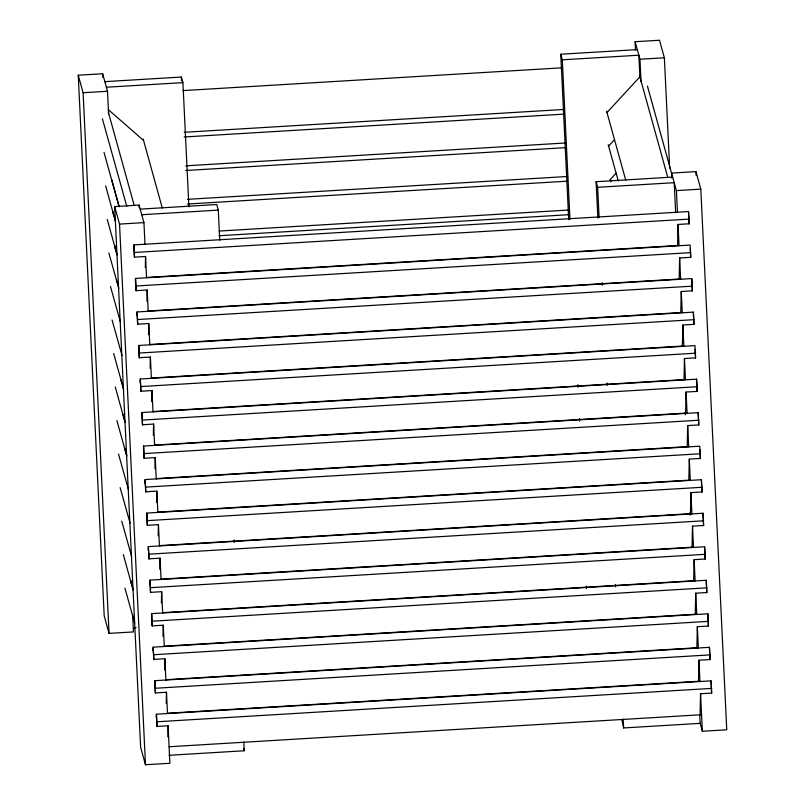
<?xml version="1.0" encoding="UTF-8"?>
<svg xmlns="http://www.w3.org/2000/svg" width="805" height="805" viewBox="0 0 805 805"><rect width="100%" height="100%" fill="white"/><g stroke="black" fill="none" stroke-linecap="round" stroke-linejoin="round"><path stroke-width="1.21" d="M133.801 248.594L133.851 246.139M134.465 257.369L133.882 244.911L688.527 211.554L689.11 224.011M135.401 282.112L135.461 279.667M136.075 290.897L135.492 278.439L690.137 245.072L690.72 257.53M137.011 315.63L137.071 313.185M137.675 324.415L137.102 311.958L691.747 278.59L692.33 291.048M138.621 349.159L138.681 346.703M139.285 357.933L138.712 345.476L693.357 312.119L693.94 324.576M140.231 382.677L140.291 380.222M140.895 391.451L140.312 379.004L694.967 345.637L695.55 358.094M141.841 416.195L141.901 413.75M145.313 267.632L145.554 256.483L134.465 257.147L133.882 244.911M142.505 424.98L141.922 412.522L696.577 379.155L697.16 391.612M143.451 449.723L143.511 447.268M146.923 301.151L147.164 290.001L136.075 290.665L135.492 278.439M144.115 458.498L143.531 446.04L698.187 412.673L698.77 425.131M145.061 483.242L145.121 480.786M148.533 334.679L148.774 323.519L137.685 324.194L137.102 311.958M145.725 492.016L145.142 479.559L699.797 446.201L700.38 458.659M146.671 516.76L146.721 514.304M150.132 368.197L150.384 357.048L139.295 357.712L138.712 345.476M147.335 525.544L146.752 513.087L701.407 479.72L701.98 492.177M148.281 550.278L148.331 547.833M151.743 401.715L151.994 390.566L140.905 391.23L140.312 379.004M148.945 559.062L148.362 546.605L703.017 513.238L703.59 525.695M149.891 583.806L149.941 581.351M153.353 435.233L153.604 424.084L142.515 424.758L141.922 412.522M150.555 592.581L149.971 580.123L704.617 546.766L705.2 559.213M151.501 617.324L151.551 614.869M154.963 468.762L155.214 457.612L144.125 458.276L143.531 446.04M152.165 626.099L151.582 613.641L706.227 580.284L706.81 592.742M153.111 650.842L153.161 648.397M156.573 502.28L156.824 491.131L145.735 491.795L145.142 479.559M153.775 659.627L153.192 647.17L707.837 613.802L708.42 626.26M154.721 684.361L154.771 681.916M158.183 535.798L158.434 524.649L147.345 525.313L146.752 513.087M155.385 693.145L154.802 680.688L709.447 647.321L710.03 659.778M156.331 717.889L156.381 715.434M159.793 569.316L160.044 558.167L148.945 558.841L148.362 546.605M156.995 726.663L156.412 714.206L711.057 680.849L711.64 693.306M161.403 602.844L161.654 591.695L150.555 592.359L149.971 580.123M163.013 636.363L163.264 625.213L152.165 625.877L151.582 613.641M164.623 669.881L164.874 658.732L153.775 659.396L153.192 647.17M166.233 703.409L166.484 692.25L155.385 692.924L154.802 680.688M167.843 736.927L168.094 725.778L156.995 726.442L156.412 714.206M677.548 245.515L678.021 224.454L689.12 223.79L688.527 211.554M679.158 279.033L679.631 257.972L690.72 257.308L690.318 248.745M680.768 312.551L681.241 291.491L692.33 290.826L691.747 278.59M682.378 346.08L682.851 325.019L693.94 324.345L693.357 312.119M683.988 379.598L684.461 358.537L695.55 357.873L695.138 349.31M685.598 413.116L686.071 392.055L697.16 391.391L696.577 379.155M687.208 446.644L687.681 425.583L698.77 424.909L698.187 412.673M688.818 480.162L689.291 459.102L700.38 458.437L699.968 449.864M690.428 513.681L690.901 492.62L701.99 491.956L701.407 479.72M692.038 547.199L692.501 526.138L703.6 525.474L703.017 513.238M693.648 580.727L694.111 559.666L705.21 558.992L704.617 546.766M695.258 614.245L695.721 593.184L706.82 592.52L706.227 580.284M696.858 647.763L697.331 626.703L708.43 626.038L707.837 613.802M698.468 681.282L698.941 660.221L710.04 659.557L709.447 647.321M700.078 714.81L700.551 693.749L711.65 693.075L711.057 680.849M606.99 112.549L639.884 76.837L638.848 55.203L562.313 59.812L560.763 54.227L637.298 49.618M608.6 146.077L614.507 139.657M610.21 179.596L616.117 173.186M132.624 614.366L133.459 631.925L109.057 633.394L104.197 615.875L78.246 75.217L102.648 73.748L107.508 91.267L108.595 113.847M635.517 50.131L635.115 41.719L659.516 40.25L664.377 57.769L669.669 168.165M104.841 81.647L181.377 77.049L182.926 82.633L188.893 206.825M106.391 87.232L182.926 82.633M78.246 75.217L83.106 92.736L107.508 91.267M635.115 41.719L639.965 59.238L664.377 57.769M182.946 90.603L561.91 67.811M184.234 132.302L564.466 109.43M184.134 136.981L564.355 114.109M185.844 165.82L566.076 142.948M185.744 170.499L565.965 147.627M187.454 199.338L567.676 176.476M168.094 725.778L169.885 763.281L145.484 764.75L140.623 747.231L114.672 206.563L139.074 205.104L143.934 222.623L144.97 244.247M700.088 723.071L702.352 731.252L726.754 729.783L700.803 189.125L695.943 171.606L671.541 173.075L671.783 178.086M187.354 204.027L567.575 181.155M140.191 209.129L216.736 204.53L218.286 210.115L219.725 240.222M597.863 218.085L596.113 181.709L672.658 177.1M141.74 214.724L218.286 210.115M596.113 181.709L597.662 187.293L674.208 182.695L675.647 212.802M114.672 206.563L119.532 224.092L143.934 222.623M647.431 86.075L676.401 190.594L700.803 189.125M219.181 231.055L569.286 209.994M219.081 235.734L569.185 214.673M134.566 252.468L689.221 219.101M146.54 277.453L678.605 245.455M136.176 285.986L690.831 252.629M148.15 310.982L680.215 278.973M137.786 319.515L692.441 286.147M149.76 344.5L681.825 312.491M139.396 353.033L694.051 319.666M151.37 378.018L683.435 346.009M141.006 386.551L695.661 353.194M152.98 411.536L685.045 379.537M142.616 420.069L697.271 386.712M154.59 445.064L686.655 413.056M144.226 453.597L698.881 420.23M156.2 478.583L688.265 446.574M145.836 487.116L700.481 453.748M157.81 512.101L689.875 480.102M147.446 520.634L702.091 487.277M159.42 545.619L691.475 513.62M149.056 554.162L703.701 520.795M161.03 579.147L693.085 547.138M150.666 587.68L705.311 554.313M162.64 612.665L694.695 580.657M152.276 621.198L706.921 587.831M133.6 627.82L136.105 627.669M164.25 646.184L696.305 614.185M153.886 654.717L708.531 621.359M165.85 679.712L697.915 647.703M155.496 688.245L710.141 654.878M167.46 713.23L699.525 681.221M157.106 721.763L711.751 688.396M169.07 746.748L701.135 714.739M168.949 755.301L244.237 750.773L243.814 741.999M621.953 719.861L623.623 727.951L700.159 723.353L699.736 714.568M108.353 109.671L143.552 140.432M639.522 75.499L667.687 177.08M606.618 111.221L625.737 180.149M608.228 144.739L618.29 181.024M610.18 179.475L610.844 181.89M143.189 139.094L162.298 208.032M108.393 112.368L134.224 205.486M102.416 118.858L126.777 206.352M111.613 179.414L118.999 206.02M104.026 152.387L119.12 206.805M113.223 212.933L115.578 221.395M105.636 185.905L115.357 220.973M114.833 246.451L117.188 254.913M107.246 219.423L116.967 254.491M108.856 252.951L118.788 288.442M243.623 748.539L244.237 750.773M110.466 286.469L120.398 321.96M112.076 319.988L122.008 355.478M121.273 380.534L123.618 388.996M113.686 353.506L123.407 388.584M122.883 414.062L125.228 422.524M115.286 387.034L125.017 422.102M124.493 447.58L126.838 456.043M116.896 420.552L126.627 455.62M118.506 454.07L128.448 489.561M120.116 487.589L130.058 523.089M121.726 521.117L131.668 556.607M130.933 581.663L133.278 590.125M123.336 554.635L133.067 589.703M124.946 588.153L134.677 623.221M695.943 171.606L696.124 175.369M676.401 190.594L677.438 212.218M678.021 224.454L679.048 245.736M679.631 257.972L680.658 279.265M681.241 291.491L682.268 312.783M682.851 325.019L683.868 346.301M684.461 358.537L685.478 379.819M686.071 392.055L687.088 413.347M687.681 425.583L688.698 446.866M689.291 459.102L690.308 480.384M690.901 492.62L691.918 513.912M692.501 526.138L693.528 547.43M694.111 559.666L695.138 580.948M695.721 593.184L696.748 614.467M697.331 626.703L698.358 647.995M698.941 660.221L699.968 681.513M700.551 693.749L702.352 731.252M685.226 412.251L685.347 414.766M690.046 512.604L690.167 515.12M639.965 59.238L641.052 81.818M597.662 187.293L599.111 217.4M602.241 282.636L602.361 285.141M607.061 382.989L607.181 385.494M623.201 719.177L623.623 727.951M615.443 584.38L615.563 586.895M562.313 59.812L569.96 219.121M577.91 384.71L578.03 387.215M579.53 418.58L579.65 421.085M560.763 54.227L568.712 219.805M586.292 586.1L586.412 588.616M234.124 540.034L234.245 542.54M181.377 77.049L181.558 80.812M145.554 256.483L146.58 277.765M147.164 290.001L148.19 311.294M148.774 323.519L149.8 344.812M150.384 357.048L151.41 378.33M151.994 390.566L153.02 411.848M153.604 424.084L154.63 445.376M155.214 457.612L156.24 478.895M156.824 491.131L157.85 512.413M158.434 524.649L159.45 545.941M160.044 558.167L161.06 579.459M161.654 591.695L162.67 612.977M163.264 625.213L164.28 646.496M164.874 658.732L165.89 680.024M166.484 692.25L167.5 713.542M139.074 205.104L139.195 207.61M119.532 224.092L145.484 764.75M113.284 211.695L113.404 214.2M114.914 245.565L115.035 248.071M116.544 279.436L116.665 281.941M121.354 379.789L121.475 382.295M130.994 580.496L131.114 583.011M102.648 73.748L102.819 77.35M83.106 92.736L109.057 633.394"/></g></svg>
